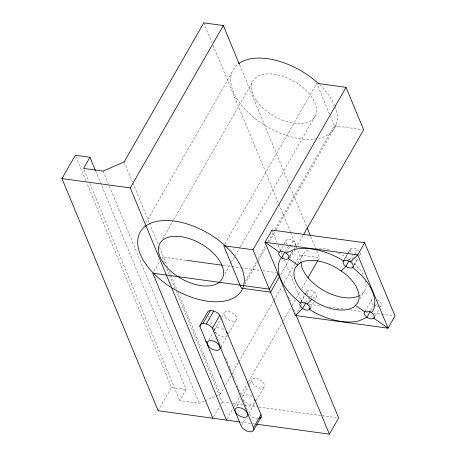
<?xml version="1.0" encoding="UTF-8"?>
<svg xmlns="http://www.w3.org/2000/svg" width="457" height="457" viewBox="0 0 457 457"><rect width="100%" height="100%" fill="white"/><g stroke="black" fill="none" stroke-linecap="round" stroke-linejoin="round"><path stroke-width="0.34" stroke-dasharray="2.29 1.71" d="M249.202 384.68L242.541 396.356L242.616 398.31M248.974 413.391L255.103 402.623M249.545 384.08L251.95 379.876M143.772 226.483L144.481 225.244M145.892 222.776L231.853 72.72M162.629 239.062L173.237 220.537M173.591 219.92L252.121 82.826M153.82 271.407L159.322 261.798M224.793 243.895L316.764 83.34L330.28 115.975M224.673 273.972L231.036 262.855M231.391 262.238L234.927 256.063M235.281 255.446L239.879 247.42M240.233 246.803L315.936 114.65M158.133 410.746L171.489 387.439L86.796 182.977M208.769 339.934L212.945 332.633M214.339 330.2L221.308 318.038M221.656 317.432L224.096 313.176M245.198 281.381L256.514 261.621M258.285 258.531L265.711 245.563M267.836 241.856L274.554 230.122M274.908 229.505L334.335 125.766L330.554 116.626M244.941 284.083L258.028 261.233M258.382 260.616L265.814 247.648M269.35 241.473L275.72 230.357M276.074 229.74L336.209 124.761M204.353 401.035L199.258 403.251L179.738 400.583L186.125 389.438L101.437 184.982M220.982 346.806L227.249 335.861M228.643 333.427L236.657 319.437M279.844 251.047L283.768 244.272M284.02 243.752L286.208 240.016M285.151 251.653L288.287 246.18M286.493 252.515L289.624 247.043M289.972 246.432L293.108 240.959M289.795 256.143L292.583 251.276M289.544 256.668L292.68 251.196M294.074 248.762L294.771 247.545M280.484 274.88L289.681 258.828M290.035 258.211L295.342 248.945M295.696 248.328L303.122 235.361M215.824 396.048L220.28 394.105L223.821 387.924M225.592 384.834L230.905 375.557M231.259 374.94L238.343 362.578M238.697 361.955L273.4 301.374M273.754 300.757L282.255 285.916M284.026 282.826L294.651 264.283M295.005 263.66L299.963 255.006L297.233 248.414M297.656 263.626L302.534 255.109M213.539 417.024L219.731 406.21M221.108 403.811L222.142 402.006L176.271 291.269M227.152 418.846L233.875 407.113M234.23 406.496L240.593 395.379M240.948 394.762L248.025 382.412M248.38 381.795L283.043 321.277M283.397 320.66L291.886 305.842M292.24 305.225L296.136 298.432M296.484 297.815L300.38 291.023M301.791 288.55L307.452 278.673M318.066 260.147L319.483 257.674L316.747 251.082M300.912 301.911L305.436 294.005M305.784 293.394L306.83 291.572M301.009 301.826L307.275 290.88M297.444 311.863L300.575 306.39M300.923 305.779L302.317 303.345L304.425 303.637M306.053 302.414L308.492 298.158M309.298 300.335L314.176 291.823M241.479 425.364L245.723 417.949M310.611 307.527L316.884 296.582A5.633 3.153 29.8 0 0 310.691 290.292A5.633 3.153 29.8 0 0 307.818 294.771A5.633 3.153 29.8 0 0 316.438 297.279L316.884 296.582M344.538 259.233L348.023 253.149M348.371 252.544L350.559 248.808A5.633 3.153 29.8 0 1 358.568 250.659M343.881 260.456L347.366 254.378M347.714 253.766L350.502 248.905M349.685 259.736L352.467 254.875M352.233 258.873L354.324 255.223M354.672 254.618L357.46 249.751M354.146 264.934L357.98 258.245M354.244 264.854L358.071 258.165M359.465 255.731L360.162 254.515M359.933 298.884L364.463 290.978M365.006 311.228L371.627 299.672M370.753 310.6L373.54 305.733M375.226 305.99L376.619 303.557M375.214 315.798L379.139 309.023M380.532 306.596L381.229 305.379M236.646 406.593L240.902 399.19M256.348 400.475L264.283 386.673M242.678 396.105C245.415 392.86 250.556 395.488 253.109 397.801M254.972 402.88C251.721 406.393 245.866 403.034 243.45 399.932M204.993 400.76L215.184 396.322M334.335 125.766L362.218 129.577M299.963 255.006L319.483 257.674M186.09 260.273L162.075 256.994L164.806 263.586M222.816 265.294L231.293 266.454M231.996 266.551L240.473 267.705M241.176 267.802L260.25 270.407M263.072 270.795L276.491 272.629M309.343 304.305L321.282 305.939M329.006 306.995L343.755 309.012M350.079 309.875L362.018 311.508M366.234 312.08L367.639 312.274M373.255 313.039L380.984 314.096M381.686 314.193L393.626 315.827M171.489 387.439L186.125 389.438M222.142 402.006L229.911 403.068M232.739 403.457L244.038 404.999M244.746 405.096L258.165 406.93M258.868 407.027L321.728 415.619M322.436 415.716L337.266 417.738M240.399 421.988L252.407 423.628M253.109 423.725L254.526 423.919M377.265 299.866L378.527 300.615A5.633 3.153 29.8 0 1 380.03 306.544M242.724 398.658L243.227 399.572M239.708 65.088L289.155 184.468M290.246 187.102L306.641 226.678M310.737 236.572L315.656 248.442M203.799 22.85L211.997 42.638M213.088 45.272L278.656 203.565M278.924 204.222L290.401 231.922M290.675 232.584L296.959 247.751M271.966 230.071L277.113 242.501M278.199 245.118L282.266 254.932M282.535 255.583L283.346 257.548M284.431 260.164L301.506 301.386M288.441 296.65L290.355 301.26M293.628 309.172L295.542 313.788M208.415 316.158L208.963 317.478M209.237 318.135L212.511 326.041M213.608 328.68L215.515 333.29M216.607 335.924L217.429 337.9M217.703 338.563L219.069 341.853M219.337 342.516L222.616 350.422M225.621 357.665L228.077 363.595M229.168 366.228L229.985 368.205M230.259 368.868L235.178 380.727M237.086 385.337L240.633 393.9M243.364 400.492L247.734 411.032M124.121 161.949L132.587 182.394M132.861 183.051L149.25 222.622M149.525 223.284L158.271 244.386M159.362 247.026L167.559 266.814M169.467 271.429L170.832 274.726M171.107 275.388L177.116 289.898M178.213 292.537L220.28 394.105M166.988 268.859L169.444 274.788M169.718 275.451L175.18 288.635M103.093 171.095L108.286 183.628M109.377 186.267L199.258 403.251M95.702 171.129L101.163 184.32M84.122 169.747L88.767 180.961M89.858 183.6L179.738 400.583M75.868 156.597L86.527 182.32M214.653 330.462L214.522 330.057A7.044 3.936 29.8 0 1 220.582 327.669M365.594 280.655A35.783 20.005 29.8 0 1 359.688 295.473M300.895 261.427A35.783 20.005 29.8 0 1 309.109 249.762M315.147 248.34A35.783 20.005 29.8 0 1 330.748 250.185M338.369 253.069A35.783 20.005 29.8 0 1 350.822 260.633M351.37 261.061A35.783 20.005 29.8 0 1 364.275 276.793M379.013 306.767A5.633 3.153 29.8 0 1 375.151 305.876M373.495 304.842A5.633 3.153 29.8 0 1 373.403 298.975M360.019 252.675A5.633 3.153 29.8 0 1 358.962 255.68M350.839 252.361A5.633 3.153 29.8 0 1 350.113 249.505M292.389 247.071A5.633 3.153 29.8 0 1 291.069 246.769M287.362 244.564A5.633 3.153 29.8 0 1 289.19 239.359A5.633 3.153 29.8 0 1 295.81 245.723M334.981 106.355A58.519 32.715 29.8 0 1 317.398 138.665M316.712 138.785A58.519 32.715 29.8 0 1 248.871 113.176A58.519 32.715 29.8 0 1 238.006 64.174M319.62 84.711A58.519 32.715 29.8 0 1 334.701 105.664M257.862 418.846A7.186 4.016 29.8 0 1 248.557 413.008M227.215 335.244A7.044 3.936 29.8 0 1 221.285 336.552A7.044 3.936 29.8 0 1 214.836 331.274M222.251 328.349A7.044 3.936 29.8 0 1 225.215 330.422M256.725 100.991A35.783 20.005 29.8 0 0 313.114 119.054A35.783 20.005 29.8 0 0 282.249 76.182A35.783 20.005 29.8 0 0 256.725 100.991M224.998 316.752A7.044 3.936 29.8 0 0 236.098 320.306A7.044 3.936 29.8 0 0 230.025 311.868A7.044 3.936 29.8 0 0 224.998 316.752M252.498 383.36A7.044 3.936 29.8 0 0 263.609 387.467A7.044 3.936 29.8 0 0 258.234 378.996A7.044 3.936 29.8 0 0 252.498 383.36"/><path stroke-width="0.69" d="M239.691 421.891L158.133 410.746L61.969 178.59L75.325 155.277L89.96 157.277L95.427 170.472M89.96 157.277L83.574 168.427L103.093 171.095L124.121 161.949L203.799 22.85L223.319 25.518L239.434 64.431M226.449 420.08L130.285 187.924L223.319 25.518M200.029 325.355L207.461 312.382A7.466 4.176 29.8 0 1 210.403 310.537L213.745 310.994A7.466 4.176 29.8 0 1 219.817 315.233L260.998 414.705A7.186 4.016 29.8 0 1 259.65 418.543M260.998 414.705L253.566 427.678A7.186 4.016 29.8 0 1 249.379 431.745A7.186 4.016 29.8 0 1 241.125 425.981L199.892 326.498L200.954 324.647M199.892 326.498A7.466 4.176 29.8 0 1 202.971 323.51L210.403 310.537M202.971 323.51L206.313 323.967L213.745 310.994M256.64 424.21L329.388 434.15L253.007 249.751L346.04 87.338L318.158 83.528M253.566 427.678L212.385 328.206L219.817 315.233M284.802 252.258L281.672 257.731L280.472 259.045A52.972 29.614 29.8 0 0 291.012 294.525L300.312 303.042M278.267 273.52L269.322 289.132L152.787 273.212L212.853 418.224M289.098 257.36L288.401 258.576L297.69 265.066M279.427 276.736L270.578 292.172L241.302 288.173L223.73 245.746L253.007 249.751M303.477 234.744L363.612 129.765L346.04 87.338M307.807 278.05L317.712 260.764M305.704 303.02L302.568 308.498L295.353 315.513L264.997 242.233L271.966 230.071L364.675 242.736L395.031 316.016L388.062 328.177L295.353 315.513M310.223 308.132L309.526 309.343L312.108 311.074A52.972 29.614 29.8 0 0 359.208 320.797L366.92 317.289L370.404 311.206M348.988 260.953L345.852 266.425L341.145 271.001M253.749 430.026L261.181 417.052M364.675 242.736L357.711 254.903L350.49 261.912M353.45 266.151L352.753 267.368L362.047 275.885A52.972 29.614 29.8 0 1 372.586 311.366L371.392 312.679M374.517 317.015L373.82 318.232L388.062 328.177L357.711 254.903L264.997 242.233L279.244 252.178M329.388 434.15L338.677 417.932L296.359 315.764M307.213 303.985L311.92 299.409M286.145 253.121L293.851 249.613A52.972 29.614 29.8 0 1 340.951 259.336L343.533 261.067M61.969 178.59L130.285 187.924M186.793 260.37L222.108 265.197M355.369 305.345L364.657 311.834M206.347 342.076L205.953 341.116M220.874 377.122L220.383 375.94M254.423 399.407L255.035 400.669M307.184 227.997L310.463 235.909M227.158 333.353L227.032 332.942A7.044 3.936 29.8 0 0 226.592 332.09M359.111 295.776A35.783 20.005 29.8 0 1 323.293 290.252A35.783 20.005 29.8 0 1 300.912 262.072M238.554 63.752A58.519 32.715 29.8 0 1 318.626 83.774M206.313 323.967A7.466 4.176 29.8 0 1 212.385 328.206M309.915 308.743L309.469 309.44A5.633 3.153 29.8 0 1 300.849 306.933A5.633 3.153 29.8 0 1 303.722 302.454A5.633 3.153 29.8 0 1 309.915 308.743M343.59 260.97L343.15 261.667A5.633 3.153 29.8 0 0 349.337 267.956A5.633 3.153 29.8 0 0 352.21 263.478A5.633 3.153 29.8 0 0 343.59 260.97M299.261 263.432L295.565 267.271A35.783 20.005 29.8 0 0 308.658 297.187L316.324 302.414A35.783 20.005 29.8 0 0 353.798 306.978L357.494 303.14A35.783 20.005 29.8 0 0 344.407 273.223L336.735 267.996A35.783 20.005 29.8 0 0 299.261 263.432M282.763 258.382L281.501 257.634A5.633 3.153 29.8 0 1 280.649 251.527A5.633 3.153 29.8 0 1 288.824 256.377A5.633 3.153 29.8 0 1 282.763 258.382M371.558 312.777L370.296 312.028A5.633 3.153 29.8 0 0 364.24 314.033A5.633 3.153 29.8 0 0 372.409 318.883A5.633 3.153 29.8 0 0 371.558 312.777M163.692 263.398A35.783 20.005 29.8 0 0 220.08 281.461A35.783 20.005 29.8 0 0 189.215 238.588A35.783 20.005 29.8 0 0 163.692 263.398M146.343 264.826A58.519 32.715 29.8 0 0 238.554 294.365A58.519 32.715 29.8 0 0 188.084 224.256A58.519 32.715 29.8 0 0 146.343 264.826M208.278 345.938A7.044 3.936 29.8 0 0 219.377 349.496A7.044 3.936 29.8 0 0 213.305 341.053A7.044 3.936 29.8 0 0 208.278 345.938M235.778 412.545A7.044 3.936 29.8 0 0 246.889 416.658A7.044 3.936 29.8 0 0 241.513 408.187A7.044 3.936 29.8 0 0 235.778 412.545"/></g></svg>
